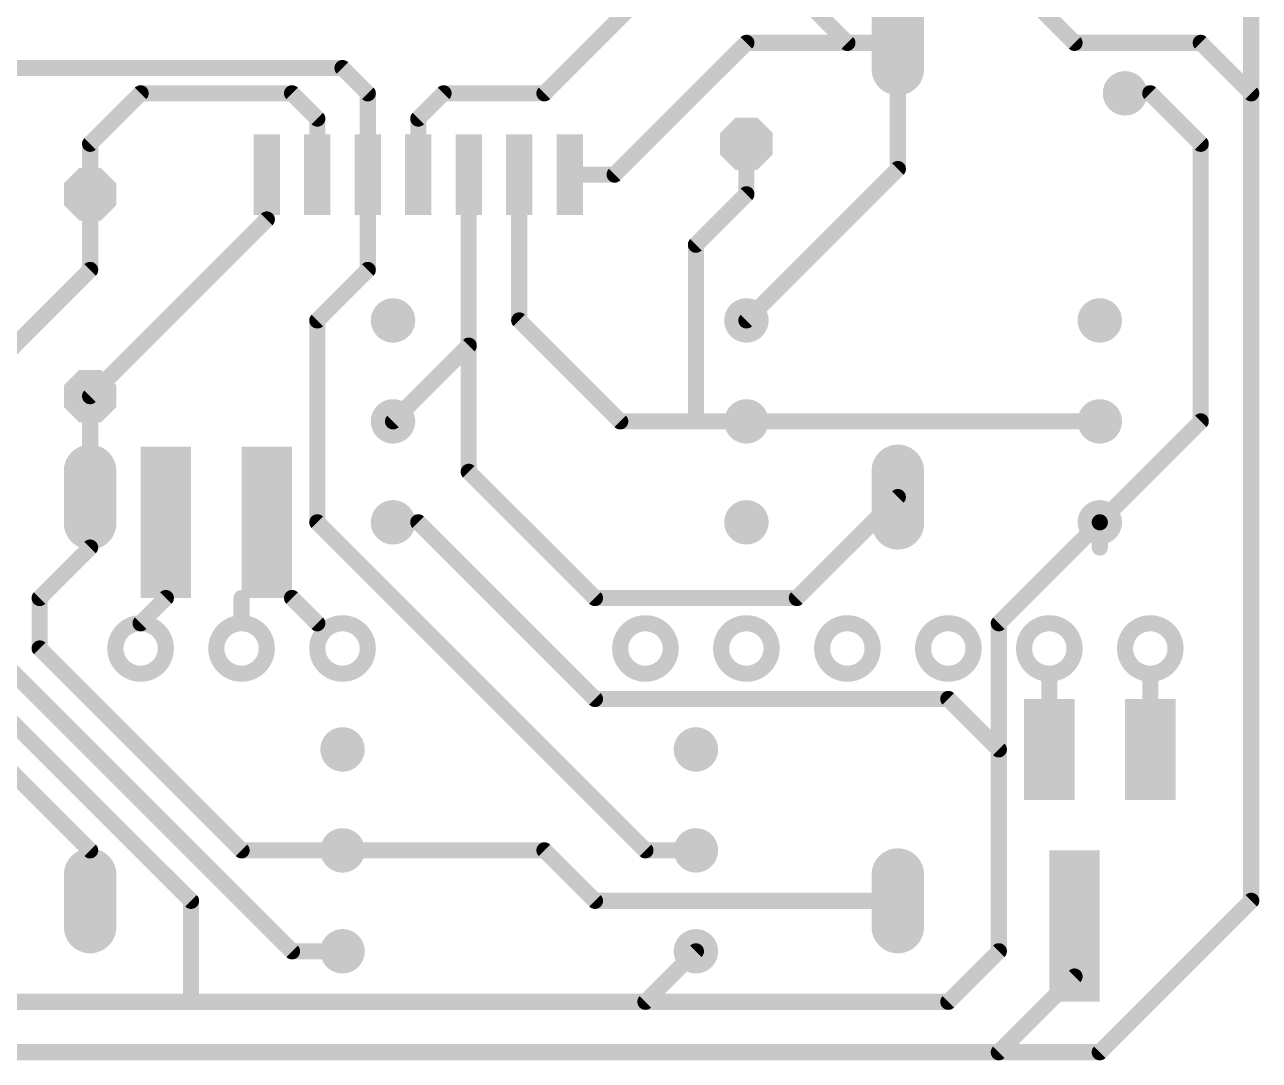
# Model space of a CAD drawing. Extents: x 30.3 to 96.7, y 25.2 to 89.1.
# Drawn here: x 65.66 to 96.72, y 25.2 to 51.26 of the extents above; entities that cross this region are included whole.
import ezdxf

# ---------------------------------------------------------------- set-up
doc = ezdxf.new("R2010")
doc.units = 0
doc.layers.add('1', color=14, linetype='CONTINUOUS')
doc.layers.add('17', color=94, linetype='CONTINUOUS')

# ---------------------------------------------------------------- blocks, each defined once
blk = doc.blocks.new('RECT')
blk.add_solid([(-0.5, -0.5), (0.5, -0.5), (-0.5, 0.5), (0.5, 0.5)])
blk = doc.blocks.new('OCTAGONP')
at = {"const_width": 0.5}
blk.add_lwpolyline([(-0.25, -0.1036), (-0.25, 0.1036), (-0.1036, 0.25), (0.1036, 0.25), (0.25, 0.1036), (0.25, -0.1036), (0.1036, -0.25), (-0.1036, -0.25), (-0.25, -0.1036), (-0.25, 0.1036)], dxfattribs=at)
blk = doc.blocks.new('LONGP100')
at = {"const_width": 1}
blk.add_lwpolyline([(-0.5, 0), (0.5, 0)], dxfattribs=at)
at = {"const_width": 0.5}
for points in [[(-0.5, 0.25, 1), (-0.5, -0.25)], [(0.5, -0.25, 1), (0.5, 0.25)]]:
    blk.add_lwpolyline(points, format="xyb", dxfattribs=at)
blk = doc.blocks.new('ROUNDP')
at = {"const_width": 0.5}
blk.add_lwpolyline([(0, -0.25, 1), (0, 0.25, 1), (0, -0.25)], format="xyb", dxfattribs=at)

msp = doc.modelspace()

# ---------------------------------------------------------------- linework, layer by layer
at = {"layer": '1', "const_width": 0.4064}
for points in [[(96.52, 67.31), (96.52, 49.53)], [(83.82, 53.34), (86.36, 50.8)], [(89.535, 53.34), (92.075, 50.8)], [(78.74, 49.53), (81.915, 52.705)], [(80.5053, 47.4853), (83.82, 50.8)], [(83.82, 50.8), (87.63, 50.8)], [(86.36, 50.8), (87.63, 50.8)], [(87.63, 50.8), (87.63, 47.625)], [(92.075, 50.8), (95.25, 50.8)], [(96.52, 49.53), (95.25, 50.8)], [(73.66, 50.165), (61.595, 50.165)], [(74.295, 49.53), (73.66, 50.165)], [(68.58, 49.53), (67.31, 48.26)], [(72.39, 49.53), (68.58, 49.53)], [(73.025, 48.895), (72.39, 49.53)], [(74.295, 47.4853), (74.295, 49.53)], [(75.565, 48.895), (76.2, 49.53)], [(76.2, 49.53), (78.74, 49.53)], [(93.345, 49.53), (93.98, 49.53)], [(93.98, 49.53), (95.25, 48.26)], [(96.52, 29.21), (96.52, 49.53)], [(73.025, 47.4853), (73.025, 48.895)], [(75.565, 47.4853), (75.565, 48.895)], [(67.31, 48.26), (67.31, 46.99)], [(83.82, 48.26), (83.82, 46.99)], [(95.25, 48.26), (95.25, 41.275)], [(71.755, 47.4853), (71.755, 46.355)], [(74.295, 47.4853), (74.295, 45.085)], [(76.835, 47.4853), (76.835, 43.18)], [(78.105, 47.4853), (78.105, 43.815)], [(79.375, 47.4853), (80.5053, 47.4853)], [(87.63, 47.625), (83.82, 43.815)], [(67.31, 46.99), (67.31, 45.085)], [(83.82, 46.99), (82.55, 45.72)], [(71.755, 46.355), (67.31, 41.91)], [(82.55, 45.72), (82.55, 41.275)], [(65.0875, 42.8625), (67.31, 45.085)], [(74.295, 45.085), (73.025, 43.815)], [(73.025, 43.815), (73.025, 38.735)], [(78.105, 43.815), (80.645, 41.275)], [(76.835, 43.18), (74.93, 41.275)], [(76.835, 43.18), (76.835, 40.005)], [(67.31, 39.37), (67.31, 41.91)], [(80.645, 41.275), (82.55, 41.275)], [(82.55, 41.275), (83.82, 41.275)], [(83.82, 41.275), (92.71, 41.275)], [(95.25, 41.275), (92.71, 38.735)], [(69.85, 29.21), (59.055, 40.005)], [(76.835, 40.005), (80.01, 36.83)], [(67.31, 39.37), (67.31, 38.1)], [(85.09, 36.83), (87.63, 39.37)], [(73.025, 38.735), (81.28, 30.48)], [(74.93, 38.735), (75.565, 38.735)], [(75.565, 38.735), (80.01, 34.29)], [(90.17, 36.195), (92.71, 38.735)], [(92.71, 38.735), (92.71, 38.1)], [(66.04, 36.83), (67.31, 38.1)], [(66.04, 35.56), (66.04, 36.83)], [(69.215, 36.83), (68.58, 36.195)], [(71.12, 36.83), (71.12, 36.195)], [(72.39, 36.83), (73.025, 36.195)], [(80.01, 36.83), (85.09, 36.83)], [(90.17, 33.02), (90.17, 36.195)], [(62.23, 35.56), (67.31, 30.48)], [(72.39, 27.94), (64.77, 35.56)], [(71.12, 30.48), (66.04, 35.56)], [(91.44, 34.925), (91.44, 34.29)], [(93.98, 34.925), (93.98, 34.29)], [(80.01, 34.29), (88.9, 34.29)], [(88.9, 34.29), (90.17, 33.02)], [(90.17, 27.94), (90.17, 33.02)], [(67.31, 30.48), (67.31, 29.21)], [(73.66, 30.48), (71.12, 30.48)], [(73.66, 30.48), (78.74, 30.48)], [(78.74, 30.48), (80.01, 29.21)], [(81.28, 30.48), (82.55, 30.48)], [(69.85, 26.67), (69.85, 29.21)], [(80.01, 29.21), (87.63, 29.21)], [(92.71, 25.4), (96.52, 29.21)], [(92.075, 28.575), (92.075, 27.305)], [(73.66, 27.94), (72.39, 27.94)], [(81.28, 26.67), (82.55, 27.94)], [(90.17, 27.94), (88.9, 26.67)], [(92.075, 27.305), (90.17, 25.4)], [(59.69, 26.67), (69.85, 26.67)], [(69.85, 26.67), (81.28, 26.67)], [(88.9, 26.67), (81.28, 26.67)], [(51.435, 25.4), (90.17, 25.4)], [(90.17, 25.4), (92.71, 25.4)]]:
    msp.add_lwpolyline(points, dxfattribs=at)
at = {"layer": '1'}
for points, const_width in [([(83.82, 50.9016, 1), (83.82, 50.6984)], 0.2032), ([(83.8918, 50.7282, 1), (83.7482, 50.8718)], 0.2032), ([(86.36, 50.9016, 1), (86.36, 50.6984)], 0.2032), ([(86.2882, 50.7282, 1), (86.4318, 50.8718)], 0.2032), ([(87.7316, 50.8, 1), (87.5284, 50.8)], 0.2032), ([(87.63, 50.6984, 1), (87.63, 50.9016)], 0.2032), ([(87.63, 50.6984, 1), (87.63, 50.9016)], 0.2032), ([(92.075, 50.9016, 1), (92.075, 50.6984)], 0.2032), ([(92.0032, 50.7282, 1), (92.1468, 50.8718)], 0.2032), ([(95.3218, 50.8718, 1), (95.1782, 50.7282)], 0.2032), ([(95.25, 50.6984, 1), (95.25, 50.9016)], 0.2032), ([(73.7318, 50.2368, 1), (73.5882, 50.0932)], 0.2032), ([(73.66, 50.0634, 1), (73.66, 50.2666)], 0.2032), ([(68.58, 49.6316, 1), (68.58, 49.4284)], 0.2032), ([(68.6518, 49.4582, 1), (68.5082, 49.6018)], 0.2032), ([(72.4618, 49.6018, 1), (72.3182, 49.4582)], 0.2032), ([(72.39, 49.4284, 1), (72.39, 49.6316)], 0.2032), ([(74.3966, 49.53, 1), (74.1934, 49.53)], 0.2032), ([(74.2232, 49.4582, 1), (74.3668, 49.6018)], 0.2032), ([(76.2, 49.6316, 1), (76.2, 49.4284)], 0.2032), ([(76.2718, 49.4582, 1), (76.1282, 49.6018)], 0.2032), ([(78.6682, 49.6018, 1), (78.8118, 49.4582)], 0.2032), ([(78.74, 49.4284, 1), (78.74, 49.6316)], 0.2032), ([(93.345, 49.6316, 1), (93.345, 49.4284)], 0.2032), ([(94.0518, 49.6018, 1), (93.9082, 49.4582)], 0.2032), ([(93.98, 49.4284, 1), (93.98, 49.6316)], 0.2032), ([(96.6216, 49.53, 1), (96.4184, 49.53)], 0.2032), ([(96.4482, 49.4582, 1), (96.5918, 49.6018)], 0.2032), ([(96.4184, 49.53, 1), (96.6216, 49.53)], 0.2032), ([(73.1266, 48.895, 1), (72.9234, 48.895)], 0.2032), ([(75.6666, 48.895, 1), (75.4634, 48.895)], 0.2032), ([(72.9532, 48.8232, 1), (73.0968, 48.9668)], 0.2032), ([(75.4932, 48.9668, 1), (75.6368, 48.8232)], 0.2032), ([(67.4116, 48.26, 1), (67.2084, 48.26)], 0.2032), ([(83.9216, 48.26, 1), (83.7184, 48.26)], 0.2032), ([(95.3516, 48.26, 1), (95.1484, 48.26)], 0.2032), ([(67.2382, 48.3318, 1), (67.3818, 48.1882)], 0.2032), ([(95.1782, 48.1882, 1), (95.3218, 48.3318)], 0.2032), ([(71.8566, 47.4853, 1), (71.6534, 47.4853)], 0.2032), ([(72.9234, 47.4853, 1), (73.1266, 47.4853)], 0.2032), ([(74.3966, 47.4853, 1), (74.1934, 47.4853)], 0.2032), ([(74.1934, 47.4853, 1), (74.3966, 47.4853)], 0.2032), ([(75.4634, 47.4853, 1), (75.6666, 47.4853)], 0.2032), ([(76.9366, 47.4853, 1), (76.7334, 47.4853)], 0.2032), ([(78.2066, 47.4853, 1), (78.0034, 47.4853)], 0.2032), ([(79.375, 47.5869, 1), (79.375, 47.3837)], 0.2032), ([(80.4335, 47.5571, 1), (80.5771, 47.4135)], 0.2032), ([(80.5053, 47.3837, 1), (80.5053, 47.5869)], 0.2032), ([(87.5284, 47.625, 1), (87.7316, 47.625)], 0.2032), ([(87.7018, 47.5532, 1), (87.5582, 47.6968)], 0.2032), ([(67.4116, 46.99, 1), (67.2084, 46.99)], 0.2032), ([(67.2084, 46.99, 1), (67.4116, 46.99)], 0.2032), ([(83.7184, 46.99, 1), (83.9216, 46.99)], 0.2032), ([(83.8918, 46.9182, 1), (83.7482, 47.0618)], 0.2032), ([(71.6534, 46.355, 1), (71.8566, 46.355)], 0.2032), ([(71.8268, 46.2832, 1), (71.6832, 46.4268)], 0.2032), ([(82.6516, 45.72, 1), (82.4484, 45.72)], 0.2032), ([(82.4782, 45.7918, 1), (82.6218, 45.6482)], 0.2032), ([(67.2084, 45.085, 1), (67.4116, 45.085)], 0.2032), ([(67.3818, 45.0132, 1), (67.2382, 45.1568)], 0.2032), ([(74.1934, 45.085, 1), (74.3966, 45.085)], 0.2032), ([(74.3668, 45.0132, 1), (74.2232, 45.1568)], 0.2032), ([(73.1266, 43.815, 1), (72.9234, 43.815)], 0.2032), ([(72.9532, 43.8868, 1), (73.0968, 43.7432)], 0.2032), ([(78.0034, 43.815, 1), (78.2066, 43.815)], 0.2032), ([(78.1768, 43.8868, 1), (78.0332, 43.7432)], 0.2032), ([(83.7482, 43.8868, 1), (83.8918, 43.7432)], 0.2032), ([(76.9366, 43.18, 1), (76.7334, 43.18)], 0.2032), ([(76.7334, 43.18, 1), (76.9366, 43.18)], 0.2032), ([(76.9068, 43.1082, 1), (76.7632, 43.2518)], 0.2032), ([(67.4116, 41.91, 1), (67.2084, 41.91)], 0.2032), ([(67.2382, 41.9818, 1), (67.3818, 41.8382)], 0.2032), ([(74.8582, 41.3468, 1), (75.0018, 41.2032)], 0.2032), ([(80.645, 41.3766, 1), (80.645, 41.1734)], 0.2032), ([(80.5732, 41.2032, 1), (80.7168, 41.3468)], 0.2032), ([(82.55, 41.3766, 1), (82.55, 41.1734)], 0.2032), ([(82.4484, 41.275, 1), (82.6516, 41.275)], 0.2032), ([(82.55, 41.1734, 1), (82.55, 41.3766)], 0.2032), ([(83.82, 41.3766, 1), (83.82, 41.1734)], 0.2032), ([(83.82, 41.1734, 1), (83.82, 41.3766)], 0.2032), ([(92.71, 41.1734, 1), (92.71, 41.3766)], 0.2032), ([(95.1484, 41.275, 1), (95.3516, 41.275)], 0.2032), ([(95.3218, 41.2032, 1), (95.1782, 41.3468)], 0.2032), ([(76.7334, 40.005, 1), (76.9366, 40.005)], 0.2032), ([(76.9068, 40.0768, 1), (76.7632, 39.9332)], 0.2032), ([(67.4116, 39.37, 1), (67.2084, 39.37)], 0.2032), ([(67.2084, 39.37, 1), (67.4116, 39.37)], 0.2032), ([(87.7018, 39.2982, 1), (87.5582, 39.4418)], 0.2032), ([(72.9234, 38.735, 1), (73.1266, 38.735)], 0.2032), ([(73.0968, 38.8068, 1), (72.9532, 38.6632)], 0.2032), ([(74.93, 38.8366, 1), (74.93, 38.6334)], 0.2032), ([(75.6368, 38.8068, 1), (75.4932, 38.6632)], 0.2032), ([(75.565, 38.6334, 1), (75.565, 38.8366)], 0.2032), ([(92.8116, 38.735, 1), (92.6084, 38.735)], 0.2032), ([(92.6382, 38.8068, 1), (92.7818, 38.6632)], 0.2032), ([(92.7818, 38.6632, 1), (92.6382, 38.8068)], 0.2032), ([(67.3818, 38.0282, 1), (67.2382, 38.1718)], 0.2032), ([(67.2084, 38.1, 1), (67.4116, 38.1)], 0.2032), ([(92.6084, 38.1, 1), (92.8116, 38.1)], 0.2032), ([(66.1416, 36.83, 1), (65.9384, 36.83)], 0.2032), ([(65.9682, 36.9018, 1), (66.1118, 36.7582)], 0.2032), ([(69.2868, 36.7582, 1), (69.1432, 36.9018)], 0.2032), ([(71.2216, 36.83, 1), (71.0184, 36.83)], 0.2032), ([(72.4618, 36.9018, 1), (72.3182, 36.7582)], 0.2032), ([(80.01, 36.9316, 1), (80.01, 36.7284)], 0.2032), ([(79.9382, 36.7582, 1), (80.0818, 36.9018)], 0.2032), ([(85.0182, 36.9018, 1), (85.1618, 36.7582)], 0.2032), ([(85.09, 36.7284, 1), (85.09, 36.9316)], 0.2032), ([(68.58, 34.925, 1), (68.58, 36.195, 1), (68.58, 34.925)], 0.4064), ([(68.5082, 36.2668, 1), (68.6518, 36.1232)], 0.2032), ([(71.12, 34.925, 1), (71.12, 36.195, 1), (71.12, 34.925)], 0.4064), ([(73.66, 34.925, 1), (73.66, 36.195, 1), (73.66, 34.925)], 0.4064), ([(72.9532, 36.1232, 1), (73.0968, 36.2668)], 0.2032), ([(81.28, 34.925, 1), (81.28, 36.195, 1), (81.28, 34.925)], 0.4064), ([(83.82, 34.925, 1), (83.82, 36.195, 1), (83.82, 34.925)], 0.4064), ([(86.36, 34.925, 1), (86.36, 36.195, 1), (86.36, 34.925)], 0.4064), ([(88.9, 34.925, 1), (88.9, 36.195, 1), (88.9, 34.925)], 0.4064), ([(90.2716, 36.195, 1), (90.0684, 36.195)], 0.2032), ([(90.0982, 36.2668, 1), (90.2418, 36.1232)], 0.2032), ([(91.44, 34.925, 1), (91.44, 36.195, 1), (91.44, 34.925)], 0.4064), ([(93.98, 34.925, 1), (93.98, 36.195, 1), (93.98, 34.925)], 0.4064), ([(71.0184, 36.195, 1), (71.2216, 36.195)], 0.2032), ([(66.1118, 35.6318, 1), (65.9682, 35.4882)], 0.2032), ([(65.9384, 35.56, 1), (66.1416, 35.56)], 0.2032), ([(91.5416, 34.925, 1), (91.3384, 34.925)], 0.2032), ([(94.0816, 34.925, 1), (93.8784, 34.925)], 0.2032), ([(80.01, 34.3916, 1), (80.01, 34.1884)], 0.2032), ([(88.9718, 34.3618, 1), (88.8282, 34.2182)], 0.2032), ([(88.9, 34.1884, 1), (88.9, 34.3916)], 0.2032), ([(79.9382, 34.2182, 1), (80.0818, 34.3618)], 0.2032), ([(91.3384, 34.29, 1), (91.5416, 34.29)], 0.2032), ([(93.8784, 34.29, 1), (94.0816, 34.29)], 0.2032), ([(90.2716, 33.02, 1), (90.0684, 33.02)], 0.2032), ([(90.0684, 33.02, 1), (90.2716, 33.02)], 0.2032), ([(90.0982, 32.9482, 1), (90.2418, 33.0918)], 0.2032), ([(67.4116, 30.48, 1), (67.2084, 30.48)], 0.2032), ([(67.2382, 30.4082, 1), (67.3818, 30.5518)], 0.2032), ([(71.12, 30.5816, 1), (71.12, 30.3784)], 0.2032), ([(71.0482, 30.4082, 1), (71.1918, 30.5518)], 0.2032), ([(73.66, 30.5816, 1), (73.66, 30.3784)], 0.2032), ([(73.66, 30.3784, 1), (73.66, 30.5816)], 0.2032), ([(78.8118, 30.5518, 1), (78.6682, 30.4082)], 0.2032), ([(78.74, 30.3784, 1), (78.74, 30.5816)], 0.2032), ([(81.28, 30.5816, 1), (81.28, 30.3784)], 0.2032), ([(81.2082, 30.4082, 1), (81.3518, 30.5518)], 0.2032), ([(82.55, 30.3784, 1), (82.55, 30.5816)], 0.2032), ([(67.2084, 29.21, 1), (67.4116, 29.21)], 0.2032), ([(69.9516, 29.21, 1), (69.7484, 29.21)], 0.2032), ([(69.7782, 29.1382, 1), (69.9218, 29.2818)], 0.2032), ([(80.01, 29.3116, 1), (80.01, 29.1084)], 0.2032), ([(79.9382, 29.1382, 1), (80.0818, 29.2818)], 0.2032), ([(87.63, 29.1084, 1), (87.63, 29.3116)], 0.2032), ([(96.4184, 29.21, 1), (96.6216, 29.21)], 0.2032), ([(96.5918, 29.1382, 1), (96.4482, 29.2818)], 0.2032), ([(92.1766, 28.575, 1), (91.9734, 28.575)], 0.2032), ([(72.39, 28.0416, 1), (72.39, 27.8384)], 0.2032), ([(72.3182, 27.8682, 1), (72.4618, 28.0118)], 0.2032), ([(73.66, 27.8384, 1), (73.66, 28.0416)], 0.2032), ([(82.6218, 27.8682, 1), (82.4782, 28.0118)], 0.2032), ([(90.0684, 27.94, 1), (90.2716, 27.94)], 0.2032), ([(90.2418, 27.8682, 1), (90.0982, 28.0118)], 0.2032), ([(91.9734, 27.305, 1), (92.1766, 27.305)], 0.2032), ([(92.1468, 27.2332, 1), (92.0032, 27.3768)], 0.2032), ([(69.85, 26.7716, 1), (69.85, 26.5684)], 0.2032), ([(69.7484, 26.67, 1), (69.9516, 26.67)], 0.2032), ([(69.85, 26.5684, 1), (69.85, 26.7716)], 0.2032), ([(81.28, 26.7716, 1), (81.28, 26.5684)], 0.2032), ([(81.2082, 26.7418, 1), (81.3518, 26.5982)], 0.2032), ([(81.28, 26.5684, 1), (81.28, 26.7716)], 0.2032), ([(88.8282, 26.7418, 1), (88.9718, 26.5982)], 0.2032), ([(88.9, 26.5684, 1), (88.9, 26.7716)], 0.2032), ([(90.17, 25.5016, 1), (90.17, 25.2984)], 0.2032), ([(90.0982, 25.4718, 1), (90.2418, 25.3282)], 0.2032), ([(90.17, 25.2984, 1), (90.17, 25.5016)], 0.2032), ([(92.6382, 25.4718, 1), (92.7818, 25.3282)], 0.2032), ([(92.71, 25.2984, 1), (92.71, 25.5016)], 0.2032)]:
    msp.add_lwpolyline(points, format="xyb", dxfattribs=dict(at, const_width=const_width))

# ---------------------------------------------------------------- block references
for p, xscale, yscale in [((71.755, 47.4853), 0.6604, 2.032), ((73.025, 47.4853), 0.6604, 2.032), ((74.295, 47.4853), 0.6604, 2.032), ((75.565, 47.4853), 0.6604, 2.032), ((76.835, 47.4853), 0.6604, 2.032), ((78.105, 47.4853), 0.6604, 2.032), ((79.375, 47.4853), 0.6604, 2.032), ((69.215, 38.735), 1.27, 3.81), ((71.755, 38.735), 1.27, 3.81), ((91.44, 33.02), 1.27, 2.54), ((93.98, 33.02), 1.27, 2.54), ((92.075, 28.575), 1.27, 3.81)]:
    msp.add_blockref('RECT', p, dxfattribs=dict(at, xscale=xscale, yscale=yscale))
at = {"layer": '17', "xscale": 1.3208, "yscale": 1.3208}
for name, p, rotation in [('LONGP100', (87.63, 50.8), 270), ('OCTAGONP', (83.82, 48.26), 90), ('OCTAGONP', (67.31, 46.99), 270), ('OCTAGONP', (67.31, 41.91), 270), ('LONGP100', (67.31, 39.37), 90), ('LONGP100', (87.63, 39.37), 270), ('LONGP100', (67.31, 29.21), 90), ('LONGP100', (87.63, 29.21), 270)]:
    msp.add_blockref(name, p, dxfattribs=dict(at, rotation=rotation))
at = {"layer": '17', "xscale": 1.1176, "yscale": 1.1176}
for p in [(93.345, 49.53), (74.93, 43.815), (83.82, 43.815), (92.71, 43.815), (74.93, 41.275), (83.82, 41.275), (92.71, 41.275), (74.93, 38.735), (83.82, 38.735), (92.71, 38.735), (73.66, 33.02), (82.55, 33.02), (73.66, 30.48), (82.55, 30.48), (73.66, 27.94), (82.55, 27.94)]:
    msp.add_blockref('ROUNDP', p, dxfattribs=at)

doc.saveas('drawing.dxf')
